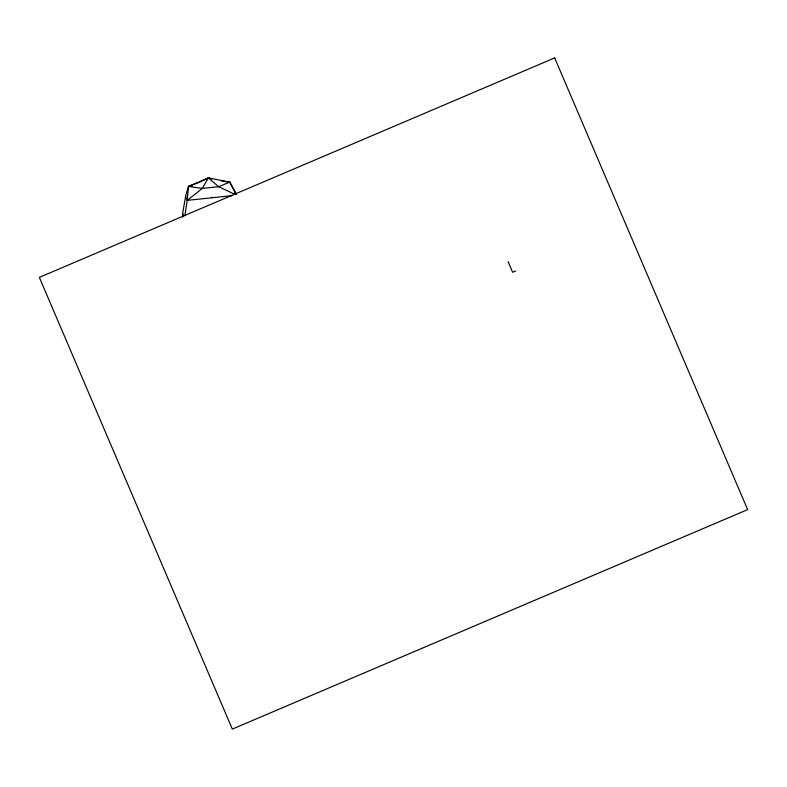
<?xml version="1.0" encoding="UTF-8"?>
<svg xmlns="http://www.w3.org/2000/svg" width="787" height="787" viewBox="0 0 787 787"><rect width="100%" height="100%" fill="white"/><g stroke="black" fill="none" stroke-linecap="round" stroke-linejoin="round"><path stroke-width="1.18" d="M184.856 215.727L187.267 200.351L188.477 186.411L208.368 177.901L229.755 182.092L236.011 193.632M208.299 178.403L208.368 177.901L211.673 178.983M182.663 217.123L182.623 213.631L185.594 196.337L188.477 186.411L198.57 182.564M235.598 194.674L218.688 186.716L208.368 177.901L202.308 188.427L187.267 200.351L185.594 196.337M508.117 261.599L512.593 272.243L515.711 271.003M199.691 182.141L208.368 177.901M236.12 194.173L229.755 182.092L218.688 186.716L202.308 188.427L188.477 186.411L191.88 186.057M187.267 200.351L232.067 195.658M221.767 181.118L229.755 182.092M182.623 213.631L183.469 215.648M211.841 197.488L211.9 197.212M234.988 191.172L236.13 194.438M554.678 57.904L39.35 277.388L232.322 729.096L747.65 509.612L554.678 57.904"/></g></svg>
